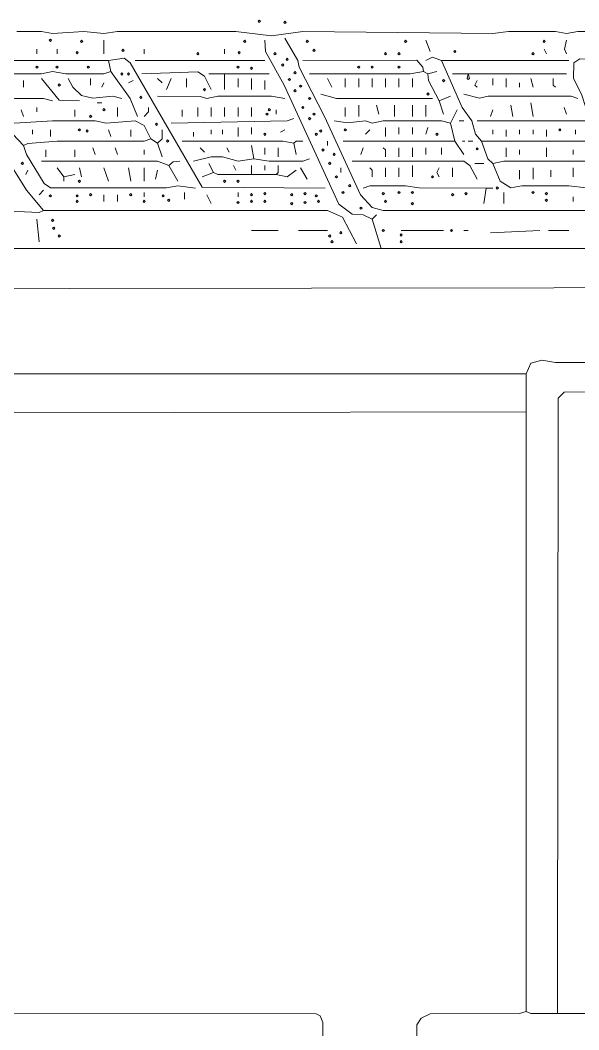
# Model space of a CAD drawing. Header units: millimetres. Extents: x 11 to 20000, y -4 to 8232.
# Drawn here: x 8098 to 9040, y 6530 to 8232 of the extents above; entities that cross this region are included whole.
import ezdxf

# ---------------------------------------------------------------- set-up
doc = ezdxf.new("R2010")
doc.units = ezdxf.units.MM
doc.layers.add('ARCHITECTURE', color=7, linetype='Continuous', lineweight=13, true_color=0x000000)
doc.layers.add('SOLAR', color=7, linetype='Continuous', lineweight=13, true_color=0x000000)

msp = doc.modelspace()

# ---------------------------------------------------------------- linework, layer by layer
at = {"layer": 'ARCHITECTURE', "color": 7, "lineweight": 13, "true_color": 0x000000}
for points in [[(9724.73699, 7635.74661), (9822.40633, 7636.9509), (9822.62104, 7771.49321), (9815.22715, 7781.60113), (7771.49321, 7779.03473)], [(8951.7345, 7635.74661), (8959.42443, 7653.4026), (8978.13066, 7658.36448), (9000.75509, 7654.6069), (9709.65215, 7654.59378), (9719.90871, 7650.67489), (9724.73699, 7635.74661)], [(8951.7345, 7635.74661), (7722.47455, 7635.74661)], [(8951.7345, 7635.74661), (8951.7345, 7571.644)], [(9004.52489, 6557.3155), (9005.72975, 7594.26844), (9015.8371, 7604.37636), (9656.86369, 7605.5741), (9668.02059, 7601.65532), (9671.9388, 7590.49774), (9675.7164, 6934.38914), (9668.1759, 6900.45249), (9675.7164, 6877.82805)], [(7707.38971, 7579.18552), (7722.47455, 7571.79208), (7763.95079, 7569.07104), (8951.7345, 7571.644)], [(8951.7345, 6561.08597), (8951.7345, 7571.644)], [(8951.7345, 6561.08597), (8940.42138, 6557.32206), (8789.59276, 6557.16719), (8774.51561, 6549.62545), (8767.12296, 6538.46154), (8766.81369, 6402.72149), (8763.04321, 6396.37771), (8623.6793, 6395.18009), (8612.5224, 6399.09876), (8608.60419, 6410.25633), (8608.44887, 6542.23201), (8603.77036, 6553.38982), (8597.27885, 6557.16063), (7982.65554, 6557.3155)], [(8951.7345, 6561.08597), (8959.28292, 6557.46335), (9004.52489, 6557.3155)], [(9004.52489, 6557.3155), (9102.56505, 6557.32206), (9113.87726, 6561.08597)]]:
    msp.add_lwpolyline(points, dxfattribs=at)
at = {"layer": 'SOLAR', "color": 7, "lineweight": 13, "true_color": 0x000000}
for points in [[(8499.24581, 8229.63801), (8501.13122, 8231.52342), (8503.01663, 8229.63801), (8501.13122, 8227.7526)], [(8542.60939, 8227.7526), (8544.49468, 8229.63801), (8546.38009, 8227.7526), (8544.49468, 8225.86731)], [(8146.68179, 8197.58676), (8148.56708, 8199.47206), (8150.45249, 8197.58676), (8148.56708, 8195.70136)], [(8199.47206, 8195.70136), (8201.35747, 8197.58676), (8203.24287, 8195.70136), (8201.35747, 8193.81595)], [(8474.73609, 8195.70136), (8476.62138, 8197.58676), (8478.50679, 8195.70136), (8476.62138, 8193.81595)], [(8580.31674, 8195.70136), (8582.20215, 8197.58676), (8584.08744, 8195.70136), (8582.20215, 8193.81595)], [(8746.2293, 8195.70136), (8748.11459, 8197.58676), (8750, 8195.70136), (8748.11459, 8193.81595)], [(8980.01505, 8195.70136), (8981.90045, 8197.58676), (8983.78586, 8195.70136), (8981.90045, 8193.81595)], [(8191.93066, 8176.84762), (8193.81595, 8178.73303), (8195.70136, 8176.84762), (8193.81595, 8174.96233)], [(8269.23077, 8180.61844), (8271.11618, 8182.50373), (8273.00147, 8180.61844), (8271.11618, 8178.73303)], [(8395.55057, 8174.96233), (8397.43586, 8176.84762), (8399.32127, 8174.96233), (8397.43586, 8173.07692)], [(8465.30916, 8176.84762), (8467.19457, 8178.73303), (8469.07998, 8176.84762), (8467.19457, 8174.96233)], [(8525.64106, 8174.96233), (8527.52636, 8176.84762), (8529.41176, 8174.96233), (8527.52636, 8173.07692)], [(8546.38009, 8165.53541), (8548.2655, 8167.42081), (8550.15079, 8165.53541), (8548.2655, 8163.65011)], [(8591.62896, 8180.61844), (8593.51437, 8182.50373), (8595.39966, 8180.61844), (8593.51437, 8178.73303)], [(8712.29265, 8174.96233), (8714.17794, 8176.84762), (8716.06335, 8174.96233), (8714.17794, 8173.07692)], [(8734.91708, 8174.96233), (8736.80238, 8176.84762), (8738.68778, 8174.96233), (8736.80238, 8173.07692)], [(8829.18552, 8178.73303), (8831.07093, 8180.61844), (8832.95622, 8178.73303), (8831.07093, 8176.84762)], [(8961.16143, 8174.96233), (8963.04672, 8176.84762), (8964.93213, 8174.96233), (8963.04672, 8173.07692)], [(8124.05735, 8152.3379), (8125.94265, 8154.22319), (8127.82805, 8152.3379), (8125.94265, 8150.45249)], [(8157.994, 8152.3379), (8159.8793, 8154.22319), (8161.76471, 8152.3379), (8159.8793, 8150.45249)], [(8210.78428, 8152.3379), (8212.66968, 8154.22319), (8214.55509, 8152.3379), (8212.66968, 8150.45249)], [(8463.42387, 8152.3379), (8465.30916, 8154.22319), (8467.19457, 8152.3379), (8465.30916, 8150.45249)], [(8486.0483, 8150.45249), (8487.9336, 8152.3379), (8489.819, 8150.45249), (8487.9336, 8148.56708)], [(8538.83857, 8156.1086), (8540.72398, 8157.994), (8542.60939, 8156.1086), (8540.72398, 8154.22319)], [(8667.04378, 8152.3379), (8668.92907, 8154.22319), (8670.81448, 8152.3379), (8668.92907, 8150.45249)], [(8689.66821, 8152.3379), (8691.55351, 8154.22319), (8693.43891, 8152.3379), (8691.55351, 8150.45249)], [(8734.91708, 8152.3379), (8736.80238, 8154.22319), (8738.68778, 8152.3379), (8736.80238, 8150.45249)], [(8267.34536, 8141.02568), (8269.23077, 8142.91097), (8271.11618, 8141.02568), (8269.23077, 8139.14027)], [(8278.65758, 8141.02568), (8280.54299, 8142.91097), (8282.42839, 8141.02568), (8280.54299, 8139.14027)], [(8550.15079, 8131.59876), (8552.0362, 8133.48416), (8553.92161, 8131.59876), (8552.0362, 8129.71346)], [(8559.57771, 8142.91097), (8561.46301, 8144.79638), (8563.34842, 8142.91097), (8561.46301, 8141.02568)], [(8853.69536, 8141.02568), (8855.58066, 8133.48416), (8853.69536, 8131.59876), (8851.80995, 8133.48416)], [(8161.76471, 8122.17195), (8163.65011, 8124.05735), (8165.53541, 8122.17195), (8163.65011, 8120.28654)], [(8406.86278, 8114.63043), (8408.74808, 8116.51584), (8410.63348, 8114.63043), (8408.74808, 8112.74514)], [(8569.00452, 8120.28654), (8570.88993, 8122.17195), (8572.77523, 8120.28654), (8570.88993, 8118.40124)], [(8810.33179, 8129.71346), (8812.21719, 8131.59876), (8814.1026, 8129.71346), (8812.21719, 8127.82805)], [(8299.39672, 8101.43292), (8301.28201, 8103.31821), (8303.16742, 8101.43292), (8301.28201, 8099.54751)], [(8559.57771, 8112.74514), (8561.46301, 8114.63043), (8563.34842, 8112.74514), (8561.46301, 8110.85973)], [(8584.08744, 8099.54751), (8585.97285, 8101.43292), (8587.85826, 8099.54751), (8585.97285, 8097.6621)], [(8783.93665, 8107.08903), (8785.82206, 8108.97432), (8787.70735, 8107.08903), (8785.82206, 8105.20362)], [(8237.17952, 8080.69378), (8239.06482, 8082.57919), (8240.95023, 8080.69378), (8239.06482, 8078.80848)], [(8516.21414, 8080.69378), (8518.09955, 8082.57919), (8519.98495, 8080.69378), (8518.09955, 8078.80848)], [(8572.77523, 8084.46459), (8574.66063, 8086.34989), (8576.54604, 8084.46459), (8574.66063, 8082.57919)], [(8214.55509, 8069.38156), (8216.44038, 8071.26697), (8218.32579, 8069.38156), (8216.44038, 8067.49627)], [(8512.44344, 8073.15238), (8514.32885, 8075.03767), (8516.21414, 8073.15238), (8514.32885, 8071.26697)], [(8584.08744, 8065.61086), (8585.97285, 8067.49627), (8587.85826, 8065.61086), (8585.97285, 8063.72545)], [(8591.62896, 8073.15238), (8593.51437, 8075.03767), (8595.39966, 8073.15238), (8593.51437, 8071.26697)], [(8195.70136, 8046.75713), (8197.58676, 8048.64253), (8199.47206, 8046.75713), (8197.58676, 8044.87183)], [(8325.79186, 8056.18405), (8327.67726, 8058.06934), (8329.56256, 8056.18405), (8327.67726, 8054.29864)], [(8644.41934, 8046.75713), (8646.30464, 8048.64253), (8648.19005, 8046.75713), (8646.30464, 8044.87183)], [(9006.41029, 8046.75713), (9008.29559, 8048.64253), (9010.181, 8046.75713), (9008.29559, 8044.87183)], [(8208.89898, 8044.87183), (8210.78428, 8046.75713), (8212.66968, 8044.87183), (8210.78428, 8042.98643)], [(8508.67274, 8039.21572), (8510.55803, 8041.10102), (8512.44344, 8039.21572), (8510.55803, 8037.33032)], [(8595.39966, 8039.21572), (8597.28507, 8041.10102), (8599.17048, 8039.21572), (8597.28507, 8037.33032)], [(8602.94118, 8044.87183), (8604.82658, 8046.75713), (8606.71188, 8044.87183), (8604.82658, 8042.98643)], [(8799.01957, 8039.21572), (8800.90498, 8041.10102), (8802.79038, 8039.21572), (8800.90498, 8037.33032)], [(8344.64559, 8027.90351), (8346.53088, 8029.7888), (8348.41629, 8027.90351), (8346.53088, 8026.0181)], [(8606.71188, 8012.82048), (8608.59729, 8014.70588), (8610.48269, 8012.82048), (8608.59729, 8010.93518)], [(8866.89287, 8014.70588), (8868.77828, 8016.59129), (8870.66369, 8014.70588), (8868.77828, 8012.82048)], [(8625.56561, 8005.27907), (8627.45102, 8007.16437), (8629.33631, 8005.27907), (8627.45102, 8003.39367)], [(8099.54751, 7990.19604), (8101.43292, 7992.08145), (8103.31821, 7990.19604), (8101.43292, 7988.31075)], [(8618.0241, 7990.19604), (8619.9095, 7992.08145), (8621.79491, 7990.19604), (8619.9095, 7988.31075)], [(8629.33631, 7967.57161), (8631.22172, 7969.45701), (8633.10713, 7967.57161), (8631.22172, 7965.68631)], [(8791.47817, 7967.57161), (8793.36346, 7969.45701), (8795.24887, 7967.57161), (8793.36346, 7965.68631)], [(8195.70136, 7960.0302), (8197.58676, 7961.9155), (8199.47206, 7960.0302), (8197.58676, 7958.1448)], [(8440.79943, 7960.0302), (8442.68473, 7961.9155), (8444.57014, 7960.0302), (8442.68473, 7958.1448)], [(8463.42387, 7960.0302), (8465.30916, 7961.9155), (8467.19457, 7960.0302), (8465.30916, 7958.1448)], [(8651.96075, 7952.48869), (8653.84615, 7954.3741), (8655.73156, 7952.48869), (8653.84615, 7950.60328)], [(8900.82952, 7948.71799), (8902.71493, 7950.60328), (8904.60034, 7948.71799), (8902.71493, 7946.83258)], [(8146.68179, 7935.52036), (8148.56708, 7937.40577), (8150.45249, 7935.52036), (8148.56708, 7933.63495)], [(8191.93066, 7935.52036), (8193.81595, 7937.40577), (8195.70136, 7935.52036), (8193.81595, 7933.63495)], [(8214.55509, 7937.40577), (8216.44038, 7939.29106), (8218.32579, 7937.40577), (8216.44038, 7935.52036)], [(8282.42839, 7937.40577), (8284.31369, 7939.29106), (8286.1991, 7937.40577), (8284.31369, 7935.52036)], [(8337.10407, 7935.52036), (8338.98948, 7937.40577), (8340.87477, 7935.52036), (8338.98948, 7933.63495)], [(8346.53088, 7927.97885), (8348.41629, 7929.86425), (8350.3017, 7927.97885), (8348.41629, 7926.09355)], [(8486.0483, 7937.40577), (8487.9336, 7939.29106), (8489.819, 7937.40577), (8487.9336, 7935.52036)], [(8508.67274, 7939.29106), (8510.55803, 7941.17647), (8512.44344, 7939.29106), (8510.55803, 7937.40577)], [(8553.92161, 7937.40577), (8555.8069, 7939.29106), (8557.69231, 7937.40577), (8555.8069, 7935.52036)], [(8576.54604, 7939.29106), (8578.43133, 7941.17647), (8580.31674, 7939.29106), (8578.43133, 7937.40577)], [(8595.39966, 7935.52036), (8597.28507, 7937.40577), (8599.17048, 7935.52036), (8597.28507, 7933.63495)], [(8640.64853, 7941.17647), (8642.53394, 7943.06188), (8644.41934, 7941.17647), (8642.53394, 7939.29106)], [(8708.52183, 7939.29106), (8710.40724, 7941.17647), (8712.29265, 7939.29106), (8710.40724, 7937.40577)], [(8734.91708, 7941.17647), (8736.80238, 7943.06188), (8738.68778, 7941.17647), (8736.80238, 7939.29106)], [(8757.54152, 7941.17647), (8759.42681, 7943.06188), (8761.31222, 7941.17647), (8759.42681, 7939.29106)], [(8825.41482, 7937.40577), (8827.30011, 7939.29106), (8829.18552, 7937.40577), (8827.30011, 7935.52036)], [(8848.03925, 7939.29106), (8849.92455, 7941.17647), (8851.80995, 7939.29106), (8849.92455, 7937.40577)], [(8961.16143, 7941.17647), (8963.04672, 7943.06188), (8964.93213, 7941.17647), (8963.04672, 7939.29106)], [(8983.78586, 7939.29106), (8985.67115, 7941.17647), (8987.55656, 7939.29106), (8985.67115, 7937.40577)], [(8983.78586, 7927.97885), (8985.67115, 7929.86425), (8987.55656, 7927.97885), (8985.67115, 7926.09355)], [(8191.93066, 7926.09355), (8193.81595, 7927.97885), (8195.70136, 7926.09355), (8193.81595, 7924.20814)], [(8305.05283, 7926.09355), (8306.93812, 7927.97885), (8308.82353, 7926.09355), (8306.93812, 7924.20814)], [(8463.42387, 7924.20814), (8465.30916, 7926.09355), (8467.19457, 7924.20814), (8465.30916, 7922.32274)], [(8486.0483, 7926.09355), (8487.9336, 7927.97885), (8489.819, 7926.09355), (8487.9336, 7924.20814)], [(8508.67274, 7926.09355), (8510.55803, 7927.97885), (8512.44344, 7926.09355), (8510.55803, 7924.20814)], [(8553.92161, 7922.32274), (8555.8069, 7924.20814), (8557.69231, 7922.32274), (8555.8069, 7920.43744)], [(8576.54604, 7924.20814), (8578.43133, 7926.09355), (8580.31674, 7924.20814), (8578.43133, 7922.32274)], [(8599.17048, 7926.09355), (8601.05577, 7927.97885), (8602.94118, 7926.09355), (8601.05577, 7924.20814)], [(8670.81448, 7914.78133), (8672.69989, 7916.66663), (8674.58518, 7914.78133), (8672.69989, 7912.89593)], [(8712.29265, 7926.09355), (8714.17794, 7927.97885), (8716.06335, 7926.09355), (8714.17794, 7924.20814)], [(8757.54152, 7922.32274), (8759.42681, 7924.20814), (8761.31222, 7922.32274), (8759.42681, 7920.43744)], [(8150.45249, 7894.04219), (8152.3379, 7895.9276), (8154.22319, 7894.04219), (8152.3379, 7892.1569)], [(8152.3379, 7880.84468), (8154.22319, 7882.72998), (8156.1086, 7880.84468), (8154.22319, 7878.95928)], [(8708.52183, 7877.07387), (8710.40724, 7878.95928), (8712.29265, 7877.07387), (8710.40724, 7875.18857)], [(8823.52941, 7877.07387), (8825.41482, 7878.95928), (8827.30011, 7877.07387), (8825.41482, 7875.18857)], [(8161.76471, 7867.64706), (8163.65011, 7869.53247), (8165.53541, 7867.64706), (8163.65011, 7865.76165)], [(8618.0241, 7867.64706), (8619.9095, 7869.53247), (8621.79491, 7867.64706), (8619.9095, 7865.76165)], [(8636.87783, 7873.30317), (8638.76324, 7875.18857), (8640.64853, 7873.30317), (8638.76324, 7871.41776)], [(8738.68778, 7869.53247), (8740.57319, 7871.41776), (8742.45848, 7869.53247), (8740.57319, 7867.64706)], [(8621.79491, 7858.22025), (8623.6802, 7860.10554), (8625.56561, 7858.22025), (8623.6802, 7856.33484)], [(8738.68778, 7858.22025), (8740.57319, 7860.10554), (8742.45848, 7858.22025), (8740.57319, 7856.33484)]]:
    msp.add_lwpolyline(points, close=True, dxfattribs=at)
for points in [[(8706.63744, 7846.90803), (7948.71889, 7846.90803), (7934.69118, 7861.99095), (7909.96086, 7907.23982), (7821.56278, 8020.36199), (7774.21425, 8092.00611), (7689.59627, 8197.58993), (7686.65158, 8212.66968)], [(9181.75057, 8212.66312), (9038.46154, 8212.66312), (9019.6069, 8208.90554), (9000.75509, 8212.52172), (8921.56957, 8212.66312), (8895.17251, 8208.89887), (8574.66063, 8212.66312), (8521.86934, 8205.28281), (8461.53846, 8212.66312), (8261.68835, 8212.66312), (8239.06391, 8208.89898), (8205.12726, 8212.66312), (8152.3388, 8208.90543), (8133.48416, 8212.66968), (8107.08993, 8212.66968), (8092.00509, 8212.66968)], [(8544.49378, 8201.35747), (8565.92104, 8163.65), (8568.17534, 8152.33778), (8611.17681, 8069.38167), (8671.80452, 7937.40577), (8691.5526, 7915.97907), (8710.40724, 7911.01708), (9328.80939, 7911.00396), (9377.82805, 7907.23982)], [(8239.06391, 8174.96222), (8239.06391, 8197.58665)], [(8510.55713, 8197.58665), (8511.61425, 8178.73303), (8543.30351, 8122.17195), (8635.35475, 7921.4871), (8657.61595, 7904.52534), (8676.47059, 7903.31448), (8691.5526, 7895.9276)], [(8789.59276, 8178.73303), (8782.05034, 8197.58665)], [(9019.6069, 8174.96222), (9016.13326, 8182.51041), (9019.6069, 8197.58665)], [(8125.94174, 8182.50385), (8125.94174, 8174.96222)], [(8159.87839, 8182.50385), (8159.87839, 8174.96222)], [(8246.60633, 8163.65), (8273.00057, 8167.26618), (8283.11561, 8159.87274), (8404.9836, 7949.92229), (8612.36708, 7948.71799)], [(8306.93722, 8182.50385), (8306.93722, 8174.96222)], [(8442.68382, 8182.50385), (8442.68382, 8174.96222)], [(8782.05034, 8163.65), (8793.36256, 8168.93767), (8808.4474, 8163.65)], [(8985.67025, 8174.96222), (8981.90045, 8182.50385)], [(9276.0181, 8167.42081), (9264.70588, 8163.65656), (9042.23133, 8166.36448), (9032.12398, 8159.73122), (9031.07443, 8133.48416), (9044.95373, 8107.08891), (9059.19966, 8061.84016)], [(8246.60633, 8163.65), (8020.36199, 8163.64344), (8009.04977, 8159.87941)], [(8246.60633, 8163.65), (8250.37613, 8144.79638)], [(8291.8552, 8163.65), (8510.55713, 8163.65)], [(8778.28054, 8144.79638), (8777.08609, 8152.34762), (8767.27138, 8163.94615), (8574.66063, 8163.65)], [(8808.4474, 8163.65), (9023.37952, 8163.65)], [(8876.3207, 8027.90351), (8866.20566, 8039.21572), (8860.03869, 8061.84016), (8843.57432, 8084.46448), (8808.4474, 8163.65)], [(8250.37613, 8144.79638), (8239.06391, 8141.03213), (8174.96324, 8141.17364), (8152.3388, 8144.78982), (8133.48416, 8141.03213), (8031.68111, 8140.8776), (8024.13179, 8137.25498)], [(8133.48416, 8133.48416), (8163.65588, 8096.981), (8197.58767, 8095.7767)], [(8269.23077, 8099.54751), (8254.14876, 8103.31176), (8220.2121, 8099.84367), (8201.35747, 8104.52251), (8186.42251, 8118.40113), (8178.73303, 8133.48416)], [(8216.43948, 8133.48416), (8216.43948, 8122.17195)], [(8295.625, 8069.38167), (8283.25781, 8099.54751), (8250.37613, 8144.79638)], [(8303.16742, 8141.02557), (8397.43495, 8144.64174), (8408.59389, 8137.2483), (8420.05939, 8114.63054)], [(8329.56165, 8133.48416), (8337.10407, 8125.94276)], [(8352.18609, 8133.48416), (8344.64649, 8114.63054)], [(8378.58314, 8118.40113), (8378.58314, 8133.48416)], [(8442.68382, 8141.02557), (8416.28959, 8141.02557)], [(8518.09955, 8141.02557), (8442.68382, 8141.02557)], [(8442.68382, 8141.02557), (8442.68382, 8114.63054)], [(8465.30826, 8133.48416), (8465.30826, 8118.40113)], [(8487.93269, 8114.63054), (8487.93269, 8133.48416)], [(8778.28054, 8144.79638), (8755.65611, 8141.03213), (8585.97285, 8141.02557)], [(8623.6793, 8118.40113), (8616.13971, 8133.48416)], [(8646.30373, 8133.48416), (8646.30373, 8118.40113)], [(8668.92817, 8118.40113), (8668.92817, 8133.48416)], [(8691.5526, 8133.48416), (8691.5526, 8118.40113)], [(8714.17704, 8118.40113), (8714.17704, 8133.48416)], [(8736.80147, 8133.48416), (8736.80147, 8118.40113)], [(8759.4259, 8118.40113), (8759.4259, 8133.48416)], [(8778.28054, 8144.79638), (8785.82296, 8141.02557)], [(8800.90498, 8144.79638), (8785.82296, 8141.02557)], [(8804.67477, 8095.7767), (8786.87862, 8129.71335), (8785.82296, 8141.02557)], [(8827.29921, 8141.02568), (8853.69536, 8141.02568)], [(8853.69536, 8141.02568), (9019.6069, 8141.02568)], [(8895.17251, 8122.17195), (8895.17251, 8133.48416)], [(8917.79695, 8118.40113), (8917.79695, 8133.48416)], [(8963.04581, 8118.40113), (8959.27602, 8133.48416)], [(8996.98247, 8133.48416), (8996.98247, 8122.17195), (9000.75509, 8118.40113)], [(8103.31731, 8118.40113), (8103.31731, 8129.71335)], [(8239.06391, 8125.94276), (8235.29412, 8118.40113)], [(8280.54299, 8125.94276), (8288.08541, 8129.71335)], [(8510.55713, 8129.71335), (8510.55713, 8114.63054)], [(8868.77828, 8118.40113), (8865.00848, 8122.17195), (8868.77828, 8129.71335)], [(8940.42138, 8125.94276), (8940.42138, 8118.40113)], [(8061.84106, 8107.08891), (8088.23529, 8099.69548), (8137.25396, 8099.39955), (8152.3388, 8095.7767)], [(8544.49378, 8099.54751), (8521.86934, 8103.31176), (8431.37161, 8103.31176), (8412.5198, 8099.70204), (8401.20758, 8103.17025), (8329.56165, 8103.31833)], [(8793.36256, 8099.54751), (8631.22172, 8099.69548), (8604.82749, 8107.08891)], [(8804.67477, 8095.7767), (8823.52941, 8103.31833)], [(8846.15385, 8107.08891), (8872.54808, 8099.84367), (8887.63292, 8103.31176), (9027.60023, 8103.62104), (9038.46154, 8099.54751)], [(8125.94174, 8084.46448), (8125.94174, 8076.92308)], [(8227.7517, 8092.00611), (8235.29412, 8092.00611)], [(8261.68835, 8069.38167), (8261.68835, 8084.46448)], [(8306.93722, 8069.38167), (8314.47964, 8076.92308), (8314.47964, 8084.46448)], [(8397.43495, 8084.46448), (8397.43495, 8069.38167)], [(8420.05939, 8069.38167), (8420.05939, 8084.46448)], [(8442.68382, 8084.46448), (8442.68382, 8069.38167)], [(8465.30826, 8069.38167), (8465.30826, 8084.46448)], [(8487.93269, 8084.46448), (8487.93269, 8069.38167)], [(8646.30373, 8069.38167), (8646.30373, 8084.46448)], [(8668.92817, 8088.23529), (8668.92817, 8069.38167)], [(8699.09502, 8088.23529), (8702.86482, 8073.15226)], [(8729.26188, 8088.23529), (8729.26188, 8069.38167)], [(8759.4259, 8088.23529), (8759.4259, 8069.38167)], [(8782.05034, 8088.23529), (8782.05034, 8069.38167)], [(8804.67477, 8095.7767), (8812.21719, 8073.15226)], [(8925.33937, 8088.23529), (8929.10916, 8069.38167)], [(8959.27602, 8092.00611), (8963.04581, 8069.38167)], [(9015.8371, 8084.46448), (9019.6069, 8073.15226)], [(8103.31731, 8069.38167), (8099.54751, 8080.69389)], [(8190.04525, 8069.38167), (8190.04525, 8080.69389)], [(8559.57862, 8065.61086), (8548.2664, 8061.84661), (8352.18609, 8058.06946)], [(8371.04072, 8069.38167), (8371.04072, 8080.69389)], [(8529.41176, 8073.15226), (8529.41176, 8080.69389)], [(8823.52941, 8058.06946), (8834.84163, 8080.69389)], [(8891.40271, 8069.38167), (8895.17251, 8080.69389)], [(8069.38066, 8061.84005), (8088.23529, 8058.06946), (8152.3388, 8061.84005), (8223.9819, 8061.69208), (8242.83654, 8058.07602), (8291.8552, 8061.69197), (8306.79016, 8054.15057), (8318.24943, 8031.67421)], [(8080.69287, 8050.52783), (8085.52115, 8039.21561), (8103.31731, 8020.36199)], [(8465.30826, 8035.44502), (8465.30826, 8050.52783)], [(8487.93269, 8050.52783), (8487.93269, 8039.21561)], [(8823.52941, 8058.06946), (8808.4474, 8061.83348), (8710.40724, 8061.83348), (8691.5526, 8058.22398), (8680.24038, 8061.69208), (8650.07636, 8058.3655), (8627.45192, 8061.84005)], [(8714.17704, 8035.44502), (8714.17704, 8050.52783)], [(8736.80147, 8050.52783), (8736.80147, 8039.21561)], [(8759.4259, 8039.21561), (8759.4259, 8050.52783)], [(8785.82296, 8050.52783), (8782.05034, 8039.21561)], [(8823.52941, 8058.06946), (8831.07183, 8027.90351)], [(8838.61143, 8061.84005), (8846.15385, 8061.84005)], [(8868.77828, 8061.84016), (9059.19966, 8061.84016)], [(8318.24943, 8031.67421), (8306.93722, 8027.90995), (8159.87839, 8027.75543), (8110.86663, 8023.98473), (8103.31731, 8020.36199)], [(8118.40215, 8039.21561), (8118.40215, 8046.75724)], [(8148.56618, 8035.44502), (8148.56618, 8046.75724)], [(8250.37613, 8035.44502), (8246.60633, 8046.75724)], [(8284.31278, 8035.44502), (8284.31278, 8046.75724)], [(8329.56165, 8024.13281), (8318.24943, 8031.67421)], [(8329.56165, 8024.13281), (8337.10407, 8031.67421), (8337.10407, 8039.21561), (8337.10407, 8046.75724)], [(8389.89536, 8035.44502), (8389.89536, 8042.98643)], [(8420.05939, 8039.21561), (8420.05939, 8046.75724)], [(8438.91403, 8039.21561), (8438.91403, 8046.75724)], [(8536.95419, 8042.98643), (8544.49378, 8046.75724)], [(8687.78281, 8046.75724), (8680.24038, 8039.21561)], [(8895.17251, 8046.75724), (8895.17251, 8039.21561)], [(8917.79695, 8035.44502), (8917.79695, 8046.75724)], [(8940.42138, 8039.21561), (8940.42138, 8046.75724)], [(8963.04581, 8039.21561), (8963.04581, 8046.75724)], [(8985.67025, 8035.44502), (8985.67025, 8046.75724)], [(9034.69174, 8039.21561), (9034.69174, 8046.75724)], [(8137.25396, 7911.01052), (8108.13869, 7944.94717), (8068.3319, 8009.04977), (8050.52885, 8026.6991), (7869.53337, 8027.90339)], [(8393.66516, 7948.71799), (8363.4983, 7952.33405), (8344.64649, 7948.72455), (8148.56618, 7948.87262), (8138.31109, 7956.26606), (8108.14559, 8005.27896), (8103.31731, 8020.36199)], [(8223.9819, 8005.27896), (8220.2121, 8016.59118)], [(8261.68835, 8005.27896), (8257.91855, 8016.59118)], [(8329.56165, 8024.13281), (8337.10407, 8001.50837)], [(8559.57862, 8024.13281), (8540.72398, 8027.89683), (8371.04072, 8027.90339)], [(8401.20758, 8016.59118), (8408.74717, 8009.04977)], [(8446.45645, 8016.59118), (8450.22624, 8009.04977)], [(8491.70532, 7997.73756), (8487.93269, 8020.36199)], [(8510.55713, 8005.27896), (8510.55713, 8016.59118)], [(8533.18156, 8001.50837), (8533.18156, 8016.59118)], [(8559.57862, 8024.13281), (8563.34842, 8027.90339), (8574.66063, 8027.90339)], [(8559.57862, 8024.13281), (8563.34842, 8005.27896)], [(8616.13971, 8020.36199), (8616.13971, 8027.90351)], [(8642.53394, 8027.90351), (8819.75962, 8027.90351), (8831.07183, 8027.90351)], [(8676.47059, 8016.59118), (8672.70079, 8005.27896)], [(8714.17704, 8001.50837), (8714.17704, 8012.82059), (8710.40724, 8016.59118)], [(8736.80147, 8016.59118), (8736.80147, 8001.50837)], [(8759.4259, 8001.50837), (8759.4259, 8016.59118)], [(8782.05034, 8016.59118), (8782.05034, 8005.27896)], [(8808.4474, 8005.27896), (8808.4474, 8016.59118)], [(8846.15385, 8005.27896), (8831.07183, 8027.90351)], [(8844.26844, 8027.90351), (8846.15385, 8027.90351), (8848.03925, 8027.90351)], [(8853.69627, 8027.90351), (8861.23586, 8027.90351)], [(9072.39819, 8027.90351), (8876.3207, 8027.90351)], [(8876.3207, 8027.90351), (8886.73665, 7997.74423), (8895.17251, 7990.19615)], [(8917.79695, 8016.59118), (8917.79695, 8001.50837)], [(8985.67025, 8016.59118), (8985.67025, 8001.50837)], [(8141.02658, 8012.82059), (8141.02658, 8001.50837)], [(8190.04525, 8012.82059), (8190.04525, 8001.50837)], [(8306.93722, 8012.82059), (8306.93722, 8005.27896)], [(8491.70532, 7997.73756), (8465.30826, 7994.11482), (8438.91403, 8001.36029), (8420.05939, 8001.50181), (8389.89536, 7993.96674)], [(8491.70532, 7997.73756), (8518.09955, 7993.96674), (8574.66063, 7994.11482), (8585.97285, 7997.73756)], [(8940.42138, 8012.82059), (8940.42138, 8005.27896)], [(9030.91912, 8005.27896), (9030.91912, 8012.82059)], [(8348.41629, 7986.42534), (8329.56165, 7993.96018), (8133.48416, 7993.96674)], [(8159.87839, 7982.65452), (8171.19061, 7967.57172)], [(8201.35747, 7967.57172), (8197.58767, 7982.65452)], [(8239.06391, 7982.65452), (8246.60633, 7960.0302)], [(8280.54299, 7982.65452), (8284.31278, 7960.0302)], [(8306.93722, 7960.0302), (8306.93722, 7982.65452)], [(8367.27093, 7993.96674), (8355.96357, 7992.76912), (8348.41629, 7986.42534)], [(8348.41629, 7986.42534), (8363.4983, 7960.0302)], [(8423.83201, 7975.11312), (8416.28959, 7990.19615)], [(8461.53846, 7978.88394), (8457.76867, 7986.42534)], [(8487.93269, 7971.34231), (8487.93269, 7986.42534)], [(8510.55713, 7986.42534), (8510.55713, 7978.88394)], [(8529.41176, 7971.34231), (8533.18156, 7975.11312), (8533.18156, 7986.42534)], [(8570.89084, 7982.65452), (8582.20305, 7963.8009)], [(8638.76414, 7975.11312), (8638.76414, 7982.65452)], [(8657.61595, 7993.96674), (8846.15385, 7993.8121), (8856.40973, 7986.41867), (8868.77828, 7963.8009)], [(8691.5526, 7967.57172), (8691.5526, 7978.88394), (8687.78281, 7982.65452)], [(8714.17704, 7982.65452), (8714.17704, 7967.57172)], [(8736.80147, 7982.65452), (8736.80147, 7967.57172)], [(8759.4259, 7986.42534), (8759.4259, 7967.57172)], [(8804.67477, 7982.65452), (8800.90498, 7975.11312), (8804.67477, 7967.57172)], [(8827.29921, 7967.57172), (8827.29921, 7982.65452)], [(8865.00848, 7990.19615), (8880.0905, 7990.19615)], [(9087.4802, 7993.96674), (8914.02715, 7993.96018), (8895.17251, 7990.19615)], [(9110.10464, 7948.71799), (9076.16799, 7952.48213), (9053.54355, 7948.72455), (9023.37952, 7952.48869), (8944.194, 7952.48213), (8925.33937, 7948.87262), (8907.68337, 7960.03676), (8895.17251, 7990.19615)], [(8963.04581, 7963.8009), (8963.04581, 7982.65452)], [(9030.91912, 7982.65452), (9030.91912, 7967.57172)], [(8110.85973, 7978.88394), (8107.08993, 7971.34231)], [(8190.04525, 7971.34231), (8171.19061, 7967.57172)], [(8171.19061, 7960.0302), (8171.19061, 7967.57172)], [(8329.56165, 7978.88394), (8325.79186, 7963.8009)], [(8423.83201, 7975.11312), (8404.97738, 7967.57172)], [(8423.83201, 7975.11312), (8431.37919, 7971.49038), (8487.93269, 7971.34231)], [(8529.41176, 7971.34231), (8487.93269, 7971.34231)], [(8529.41176, 7971.34231), (8548.2664, 7967.72636), (8563.34842, 7978.88394)], [(8940.42138, 7978.88394), (8940.42138, 7963.8009)], [(8993.21267, 7967.57172), (8993.21267, 7978.88394)], [(8883.86029, 7948.71799), (8770.73812, 7948.72455), (8748.11369, 7952.48869), (8687.78281, 7952.34061), (8676.47059, 7948.71799)], [(8880.0905, 7922.32274), (8883.86029, 7948.71799)], [(8895.17251, 7948.71799), (8883.86029, 7948.71799)], [(8137.25396, 7944.94717), (8129.71437, 7937.40577)], [(8239.06391, 7926.09355), (8239.06391, 7937.40577)], [(8261.68835, 7926.09355), (8261.68835, 7937.40577)], [(8306.93722, 7941.17647), (8306.93722, 7933.63495)], [(8374.81052, 7929.86425), (8374.81052, 7941.17647)], [(8420.05939, 7922.32274), (8412.5198, 7937.40577)], [(8465.30826, 7941.17647), (8465.30826, 7933.63495)], [(8914.02715, 7922.32274), (8914.02715, 7941.17647)], [(9030.91912, 7926.09355), (9030.91912, 7933.63495)], [(7918.55204, 7911.01052), (8054.29864, 7911.00396), (8129.70679, 7907.3879), (8137.25396, 7911.01052)], [(8129.71437, 7858.22025), (8125.94174, 7895.9276)], [(8665.15837, 7854.44943), (8641.4776, 7899.55023), (8616.13971, 7910.86244), (8137.25396, 7911.01052)], [(8699.09502, 7903.46912), (8691.5526, 7895.9276)], [(8706.63744, 7846.90803), (8691.5526, 7895.9276)], [(8487.93269, 7877.07387), (8533.18156, 7877.07387)], [(8567.11821, 7877.07387), (8616.13971, 7877.07387)], [(8706.63744, 7846.90803), (9762.89434, 7846.90803), (9788.83767, 7869.37783), (9966.06335, 7869.53903), (10003.7698, 7873.30317)], [(8812.21719, 7877.07387), (8740.5741, 7877.07387)], [(8846.15385, 7877.07387), (8853.69627, 7877.07387)], [(8891.40271, 7873.30317), (8974.35803, 7877.07387)], [(8989.44287, 7877.07387), (9023.37952, 7877.07387)]]:
    msp.add_lwpolyline(points, dxfattribs=at)

doc.saveas('drawing.dxf')
